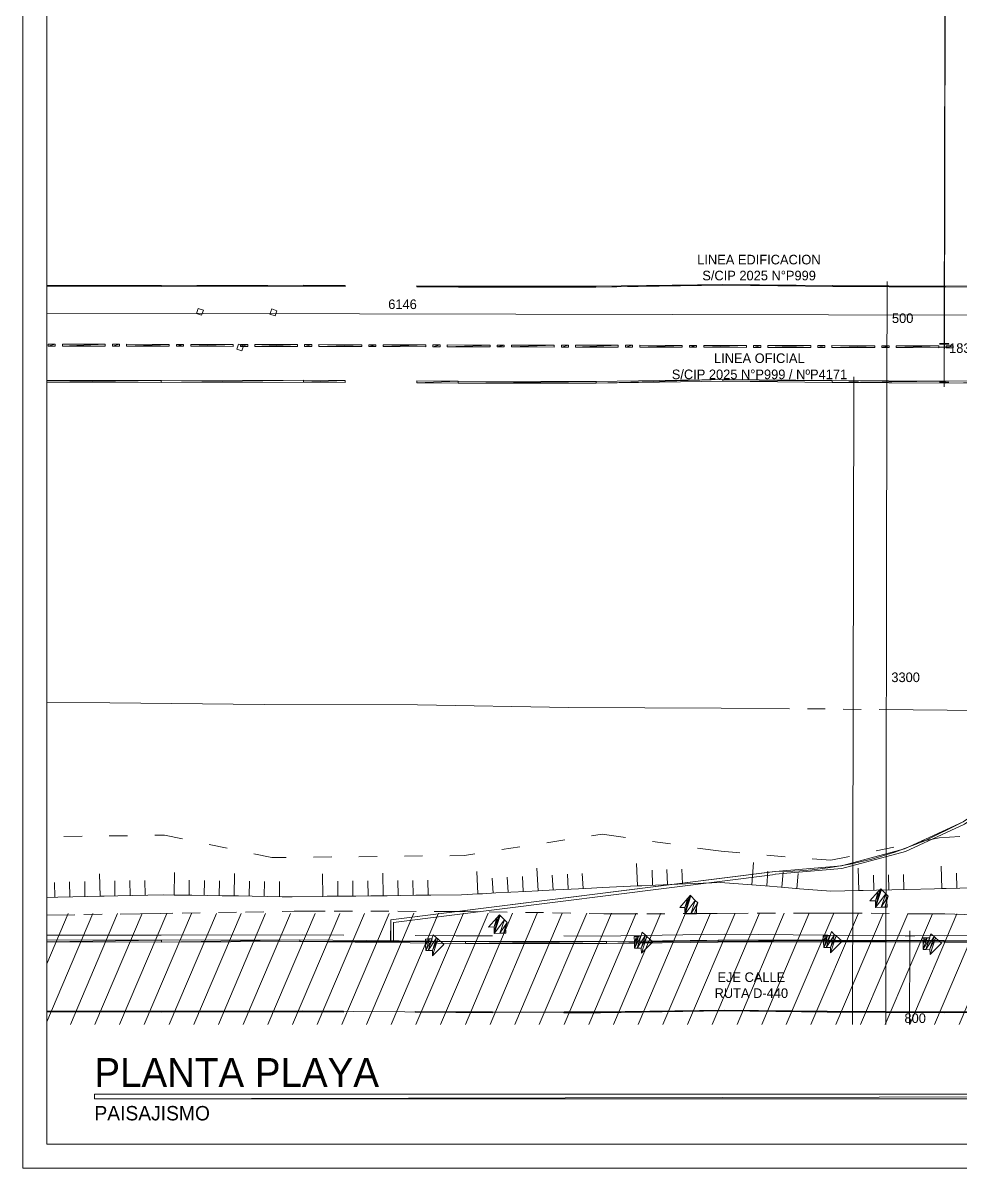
# Model space of a CAD drawing. Header units: metres. Extents: x 1 to 213, y 1 to 147.
# Drawn here: x 1.3 to 50.4, y 1.2 to 61.2 of the extents above; entities that cross this region are included whole.
import ezdxf

# ---------------------------------------------------------------- set-up
doc = ezdxf.new("R2010")
doc.units = ezdxf.units.M
doc.layers.add('00-BASE-ARQUITECTURA', color=8, linetype='Continuous', lineweight=0, plot=False)
doc.layers.add('00-BASE-TEXTO', color=8, linetype='Continuous', lineweight=0, plot=False)

msp = doc.modelspace()

# ---------------------------------------------------------------- linework, layer by layer
at = {"layer": '00-BASE-ARQUITECTURA'}
for points in [[(1.266, 146.833), (1.266, 1.238), (208.615, 1.238), (208.615, 146.833)], [(207.366, 145.584), (2.515, 145.584), (2.515, 2.487), (207.366, 2.487)], [(207.366, 145.584), (207.366, 2.487), (2.515, 2.487), (2.515, 145.584)], [(10.633, 45.91), (10.368, 45.995), (10.453, 46.26), (10.728, 46.175)], [(14.485, 45.879), (14.21, 45.963), (14.305, 46.239), (14.57, 46.143)], [(12.739, 44.037), (12.474, 44.122), (12.559, 44.397), (12.823, 44.302)]]:
    msp.add_lwpolyline(points, close=True, dxfattribs=at)
for points in [[(49.548, 44.672), (49.749, 142.176)], [(49.558, 44.651), (49.759, 142.145)], [(8.505, 47.456), (2.526, 47.424), (2.526, 47.466), (8.505, 47.456)], [(8.505, 47.403), (8.505, 47.456), (2.526, 47.424), (8.505, 47.403)], [(15.977, 47.424), (15.977, 47.477), (8.505, 47.403), (15.977, 47.424)], [(15.977, 47.477), (8.505, 47.403), (8.505, 47.456), (15.977, 47.477)], [(18.157, 47.466), (15.977, 47.424), (15.977, 47.477), (18.157, 47.466)], [(18.157, 47.413), (18.157, 47.466), (15.977, 47.424), (18.157, 47.413)], [(21.915, 47.445), (21.915, 47.392), (24.095, 47.434), (21.915, 47.445)], [(21.915, 47.392), (24.095, 47.434), (24.095, 47.382), (21.915, 47.392)], [(24.095, 47.434), (24.095, 47.382), (31.281, 47.424), (24.095, 47.434)], [(24.095, 47.382), (31.281, 47.424), (31.281, 47.371), (24.095, 47.382)], [(31.281, 47.424), (31.281, 47.371), (37.938, 47.519), (31.281, 47.424)], [(31.281, 47.371), (37.938, 47.519), (37.938, 47.477), (31.281, 47.371)], [(37.938, 47.519), (37.938, 47.477), (43.716, 47.456), (37.938, 47.519)], [(37.938, 47.477), (43.716, 47.456), (43.716, 47.403), (37.938, 47.477)], [(43.716, 47.456), (43.716, 47.403), (49.59, 47.434), (43.716, 47.456)], [(43.716, 47.403), (49.59, 47.434), (49.59, 47.382), (43.716, 47.403)], [(46.807, 47.413), (46.299, 47.413)], [(46.553, 47.17), (46.553, 47.667)], [(49.59, 47.434), (49.59, 47.382), (56.363, 47.445), (49.59, 47.434)], [(49.59, 47.382), (56.363, 47.445), (56.363, 47.392), (49.59, 47.382)], [(46.542, 42.672), (46.553, 47.17)], [(2.526, 46.006), (51.675, 45.9)], [(2.96, 44.386), (2.589, 44.291), (2.589, 44.397), (2.96, 44.386)], [(2.96, 44.291), (2.96, 44.386), (2.589, 44.291), (2.96, 44.291)], [(5.574, 44.291), (5.574, 44.386), (3.341, 44.291), (5.574, 44.291)], [(5.574, 44.386), (3.341, 44.291), (3.341, 44.386), (5.574, 44.386)], [(6.325, 44.281), (6.325, 44.386), (5.955, 44.281), (6.325, 44.281)], [(6.325, 44.386), (5.955, 44.281), (5.955, 44.386), (6.325, 44.386)], [(8.939, 44.376), (6.696, 44.281), (6.696, 44.386), (8.939, 44.376)], [(49.294, 44.418), (49.791, 44.418)], [(49.304, 44.397), (49.812, 44.397)], [(49.537, 43.984), (49.537, 44.492)], [(49.548, 44.672), (49.548, 44.175)], [(49.558, 44.651), (49.558, 44.143)], [(8.939, 44.281), (8.939, 44.376), (6.696, 44.281), (8.939, 44.281)], [(9.68, 44.281), (9.68, 44.376), (9.31, 44.281), (9.68, 44.281)], [(9.68, 44.376), (9.31, 44.281), (9.31, 44.376), (9.68, 44.376)], [(12.294, 44.27), (12.294, 44.376), (10.061, 44.281), (12.294, 44.27)], [(12.294, 44.376), (10.061, 44.281), (10.061, 44.376), (12.294, 44.376)], [(13.046, 44.27), (13.046, 44.376), (12.675, 44.27), (13.046, 44.27)], [(13.046, 44.376), (12.675, 44.27), (12.675, 44.376), (13.046, 44.376)], [(15.66, 44.365), (13.416, 44.27), (13.416, 44.376), (15.66, 44.365)], [(15.66, 44.27), (15.66, 44.365), (13.416, 44.27), (15.66, 44.27)], [(16.411, 44.259), (16.411, 44.365), (16.03, 44.27), (16.411, 44.259)], [(16.411, 44.365), (16.03, 44.27), (16.03, 44.365), (16.411, 44.365)], [(19.025, 44.355), (16.782, 44.259), (16.782, 44.365), (19.025, 44.355)], [(19.025, 44.259), (19.025, 44.355), (16.782, 44.259), (19.025, 44.259)], [(19.766, 44.259), (19.766, 44.355), (19.396, 44.259), (19.766, 44.259)], [(19.766, 44.355), (19.396, 44.259), (19.396, 44.355), (19.766, 44.355)], [(22.38, 44.249), (22.38, 44.355), (20.137, 44.259), (22.38, 44.249)], [(22.38, 44.355), (20.137, 44.259), (20.137, 44.355), (22.38, 44.355)], [(23.132, 44.249), (23.132, 44.355), (22.751, 44.249), (23.132, 44.249)], [(23.132, 44.355), (22.751, 44.249), (22.751, 44.355), (23.132, 44.355)], [(25.746, 44.344), (23.502, 44.249), (23.502, 44.355), (25.746, 44.344)], [(25.746, 44.249), (25.746, 44.344), (23.502, 44.249), (25.746, 44.249)], [(26.487, 44.249), (26.487, 44.344), (26.116, 44.249), (26.487, 44.249)], [(26.487, 44.344), (26.116, 44.249), (26.116, 44.344), (26.487, 44.344)], [(29.101, 44.238), (29.101, 44.344), (26.868, 44.249), (29.101, 44.238)], [(29.101, 44.344), (26.868, 44.249), (26.868, 44.344), (29.101, 44.344)], [(29.852, 44.334), (29.482, 44.238), (29.482, 44.344), (29.852, 44.334)], [(29.852, 44.238), (29.852, 44.334), (29.482, 44.238), (29.852, 44.238)], [(32.466, 44.228), (32.466, 44.334), (30.222, 44.238), (32.466, 44.228)], [(32.466, 44.334), (30.222, 44.238), (30.222, 44.334), (32.466, 44.334)], [(33.207, 44.228), (33.207, 44.334), (32.837, 44.228), (33.207, 44.228)], [(33.207, 44.334), (32.837, 44.228), (32.837, 44.334), (33.207, 44.334)], [(35.821, 44.323), (33.588, 44.228), (33.588, 44.334), (35.821, 44.323)], [(35.821, 44.228), (35.821, 44.323), (33.588, 44.228), (35.821, 44.228)], [(36.572, 44.228), (36.572, 44.323), (36.202, 44.228), (36.572, 44.228)], [(36.572, 44.323), (36.202, 44.228), (36.202, 44.323), (36.572, 44.323)], [(39.187, 44.217), (39.187, 44.323), (36.943, 44.228), (39.187, 44.217)], [(39.187, 44.323), (36.943, 44.228), (36.943, 44.323), (39.187, 44.323)], [(39.938, 44.217), (39.938, 44.323), (39.557, 44.217), (39.938, 44.217)], [(39.938, 44.323), (39.557, 44.217), (39.557, 44.323), (39.938, 44.323)], [(42.552, 44.217), (42.552, 44.312), (40.308, 44.217), (42.552, 44.217)], [(42.552, 44.312), (40.308, 44.217), (40.308, 44.312), (42.552, 44.312)], [(43.293, 44.207), (43.293, 44.312), (42.922, 44.217), (43.293, 44.207)], [(43.293, 44.312), (42.922, 44.217), (42.922, 44.312), (43.293, 44.312)], [(45.907, 44.302), (43.663, 44.207), (43.663, 44.312), (45.907, 44.302)], [(45.907, 44.207), (45.907, 44.302), (43.663, 44.207), (45.907, 44.207)], [(46.658, 44.207), (46.658, 44.302), (46.277, 44.207), (46.658, 44.207)], [(46.658, 44.302), (46.277, 44.207), (46.277, 44.302), (46.658, 44.302)], [(49.272, 44.196), (49.272, 44.302), (47.029, 44.207), (49.272, 44.196)], [(49.272, 44.302), (47.029, 44.207), (47.029, 44.302), (49.272, 44.302)], [(49.791, 44.238), (49.294, 44.238)], [(49.537, 43.984), (49.537, 42.651)], [(50.013, 44.196), (50.013, 44.302), (49.643, 44.196), (50.013, 44.196)], [(50.013, 44.302), (49.643, 44.196), (49.643, 44.302), (50.013, 44.302)], [(44.806, 42.175), (44.806, 42.672)], [(46.542, 42.164), (46.542, 42.672)], [(46.542, 42.672), (46.542, 42.164)], [(49.537, 42.651), (49.548, 42.153)], [(8.505, 42.481), (2.526, 42.397), (2.526, 42.492), (8.505, 42.481)], [(8.505, 42.376), (8.505, 42.481), (2.526, 42.397), (8.505, 42.376)], [(15.967, 42.397), (15.967, 42.503), (8.505, 42.376), (15.967, 42.397)], [(15.967, 42.503), (8.505, 42.376), (8.505, 42.481), (15.967, 42.503)], [(18.147, 42.492), (15.967, 42.397), (15.967, 42.503), (18.147, 42.492)], [(18.147, 42.386), (18.147, 42.492), (15.967, 42.397), (18.147, 42.386)], [(21.904, 42.471), (21.904, 42.365), (24.074, 42.46), (21.904, 42.471)], [(21.904, 42.365), (24.074, 42.46), (24.074, 42.354), (21.904, 42.365)], [(24.074, 42.46), (24.074, 42.354), (31.313, 42.439), (24.074, 42.46)], [(24.074, 42.354), (31.313, 42.439), (31.313, 42.344), (24.074, 42.354)], [(31.313, 42.439), (31.313, 42.344), (37.948, 42.545), (31.313, 42.439)], [(31.313, 42.344), (37.948, 42.545), (37.948, 42.45), (31.313, 42.344)], [(37.948, 42.545), (37.948, 42.45), (43.674, 42.481), (37.948, 42.545)], [(37.948, 42.45), (43.674, 42.481), (43.674, 42.386), (37.948, 42.45)], [(43.674, 42.481), (43.674, 42.386), (49.59, 42.46), (43.674, 42.481)], [(43.674, 42.386), (49.59, 42.46), (49.59, 42.354), (43.674, 42.386)], [(45.06, 42.418), (44.552, 42.418)], [(44.806, 42.175), (44.743, 8.752)], [(46.796, 42.418), (46.288, 42.418)], [(46.288, 42.418), (46.796, 42.418)], [(46.542, 42.164), (46.478, 9.663)], [(49.294, 42.407), (49.791, 42.407)], [(49.59, 42.46), (49.59, 42.354), (56.363, 42.471), (49.59, 42.46)], [(49.59, 42.354), (56.363, 42.471), (56.363, 42.365), (49.59, 42.354)], [(40.69, 16.775), (44.161, 17.077), (47.465, 17.96), (50.537, 19.381), (53.316, 21.295), (55.738, 23.661), (57.74, 26.433), (59.258, 29.569)], [(40.69, 16.626), (44.187, 16.931), (47.515, 17.821), (50.611, 19.252), (53.41, 21.181), (55.85, 23.564), (57.867, 26.357), (59.397, 29.516)], [(46.129, 25.252), (49.706, 25.22), (57.654, 25.178), (65.73, 25.114), (73.646, 24.966), (81.086, 24.934), (87.806, 24.797), (95.723, 24.659), (103.47, 24.553), (111.598, 24.553), (119.324, 24.384), (125.568, 24.363), (133.452, 24.289), (136.447, 24.109), (135.601, 25.982), (134.299, 28.787)], [(2.526, 25.643), (5.828, 25.612), (13.903, 25.516), (21.936, 25.495), (29.863, 25.358), (37.864, 25.326), (41.441, 25.294)], [(42.383, 25.284), (43.314, 25.284)], [(44.256, 25.273), (45.198, 25.262)], [(50.426, 19.315), (48.532, 18.383), (46.955, 17.78), (45.748, 17.42), (44.616, 17.156), (43.579, 16.976), (42.626, 16.859), (41.981, 16.806), (41.621, 16.785), (40.689, 16.764), (20.539, 14.235), (20.528, 13.102), (39.811, 13.123), (74.789, 13.134)], [(3.415, 18.605), (4.367, 18.627)], [(5.796, 18.637), (6.749, 18.648)], [(8.177, 18.669), (8.685, 18.68), (9.627, 18.478)], [(31.069, 18.648), (31.619, 18.732), (32.847, 18.553)], [(48.309, 18.341), (49.283, 18.542), (50.363, 18.605)], [(11.035, 18.182), (11.966, 17.992)], [(26.36, 17.918), (27.301, 18.066)], [(28.72, 18.277), (29.662, 18.426)], [(34.265, 18.351), (35.207, 18.214)], [(36.625, 18.002), (37.853, 17.833), (38.837, 17.748)], [(45.981, 17.854), (46.912, 18.045)], [(13.363, 17.695), (14.305, 17.505), (15.067, 17.505)], [(16.496, 17.526), (17.448, 17.537)], [(18.877, 17.547), (19.83, 17.558)], [(21.258, 17.579), (22.211, 17.589)], [(23.64, 17.6), (24.412, 17.611), (24.952, 17.695)], [(40.255, 17.632), (41.208, 17.547)], [(42.626, 17.431), (43.61, 17.357), (44.584, 17.558)], [(28.201, 16.944), (28.265, 15.759), (28.487, 15.769)], [(33.419, 17.198), (33.472, 16.013), (33.704, 16.023)], [(34.265, 16.055), (34.234, 16.838)], [(35.048, 16.087), (35.017, 16.87)], [(35.832, 16.118), (35.8, 16.902)], [(39.557, 17.251), (39.462, 16.076), (39.684, 16.055)], [(40.245, 16.013), (40.308, 16.796)], [(45.039, 16.954), (45.071, 15.769), (45.293, 15.78)], [(49.389, 17.05), (49.421, 15.875), (49.643, 15.875)], [(2.949, 15.42), (2.928, 16.203)], [(3.732, 15.441), (3.711, 16.224)], [(4.516, 15.452), (4.505, 16.245)], [(5.278, 16.648), (5.309, 15.473), (5.532, 15.473)], [(6.092, 15.494), (6.082, 16.277)], [(6.886, 15.505), (6.865, 16.298)], [(7.669, 15.526), (7.648, 16.309)], [(9.204, 16.722), (9.193, 15.536), (9.416, 15.536)], [(9.977, 15.526), (9.987, 16.319)], [(10.77, 15.515), (10.781, 16.298)], [(11.553, 15.505), (11.564, 16.288)], [(12.358, 16.669), (12.337, 15.494), (12.569, 15.494)], [(13.13, 15.483), (13.141, 16.267)], [(13.914, 15.473), (13.924, 16.256)], [(14.707, 15.462), (14.718, 16.245)], [(16.972, 16.648), (16.983, 15.462), (17.216, 15.473)], [(17.776, 15.473), (17.766, 16.267)], [(18.56, 15.483), (18.549, 16.277)], [(19.353, 15.494), (19.343, 16.288)], [(20.126, 16.69), (20.137, 15.505), (20.359, 15.505)], [(40.668, 16.764), (20.539, 14.235), (20.539, 13.102)], [(40.689, 16.616), (20.687, 14.097), (20.687, 13.102)], [(20.93, 15.515), (20.92, 16.298)], [(21.713, 15.526), (21.703, 16.309)], [(22.497, 15.536), (22.486, 16.319)], [(25.111, 15.6), (25.058, 16.775)], [(25.904, 15.642), (25.862, 16.425)], [(26.688, 15.684), (26.645, 16.468)], [(27.481, 15.716), (27.439, 16.51)], [(29.048, 15.801), (29.005, 16.584)], [(29.841, 15.843), (29.799, 16.626)], [(30.625, 15.886), (30.582, 16.669)], [(39.462, 16.076), (37.821, 16.203), (35.99, 16.129)], [(41.039, 15.949), (41.102, 16.732)], [(41.822, 15.886), (41.885, 16.669)], [(45.854, 15.79), (45.833, 16.573)], [(46.637, 15.811), (46.627, 16.595)], [(47.431, 15.822), (47.41, 16.616)], [(50.204, 15.896), (50.193, 16.679)], [(25.344, 15.61), (25.121, 15.6), (24.253, 15.557), (22.645, 15.536)], [(26.053, 15.653), (25.344, 15.61)], [(26.836, 15.684), (26.053, 15.653)], [(27.63, 15.727), (26.836, 15.684)], [(28.265, 15.759), (27.63, 15.727)], [(29.196, 15.811), (28.487, 15.769)], [(29.99, 15.854), (29.196, 15.811)], [(30.773, 15.886), (29.99, 15.854)], [(33.472, 16.013), (31.641, 15.938), (30.773, 15.886)], [(34.413, 16.055), (33.704, 16.023)], [(35.197, 16.087), (34.413, 16.055)], [(35.99, 16.129), (35.197, 16.087)], [(40.393, 16.002), (39.684, 16.055)], [(41.187, 15.928), (40.393, 16.002)], [(41.97, 15.864), (41.187, 15.928)], [(45.071, 15.769), (43.61, 15.737), (41.97, 15.864)], [(46.002, 15.79), (45.293, 15.78)], [(46.087, 15.716), (45.939, 15.24), (45.653, 15.229), (46.087, 15.716)], [(46.256, 15.833), (45.939, 15.007), (46.224, 15.864), (46.256, 15.833)], [(46.224, 15.864), (46.087, 15.716), (45.939, 15.24), (46.224, 15.864)], [(46.224, 15.864), (45.939, 15.007), (45.939, 15.24), (46.224, 15.864)], [(45.949, 14.891), (46.256, 15.833), (45.939, 15.007), (45.949, 14.891)], [(46.478, 15.61), (45.949, 14.891), (46.256, 15.833), (46.478, 15.61)], [(46.246, 14.901), (46.478, 15.61), (45.949, 14.891), (46.246, 14.901)], [(46.796, 15.811), (46.002, 15.79)], [(46.616, 15.473), (46.246, 14.901), (46.478, 15.61), (46.616, 15.473)], [(47.579, 15.833), (46.796, 15.811)], [(49.421, 15.875), (49.04, 15.864), (47.579, 15.833)], [(50.363, 15.896), (49.643, 15.875)], [(51.146, 15.917), (50.363, 15.896)], [(3.097, 15.42), (2.526, 15.409)], [(3.881, 15.441), (3.097, 15.42)], [(4.674, 15.462), (3.881, 15.441)], [(5.309, 15.473), (4.674, 15.462)], [(6.241, 15.494), (5.532, 15.473)], [(7.034, 15.515), (6.241, 15.494)], [(7.818, 15.526), (7.034, 15.515)], [(9.193, 15.536), (8.654, 15.547), (7.818, 15.526)], [(10.125, 15.526), (9.416, 15.536)], [(10.918, 15.515), (10.125, 15.526)], [(11.702, 15.505), (10.918, 15.515)], [(12.337, 15.494), (11.702, 15.505)], [(13.279, 15.483), (12.569, 15.494)], [(14.062, 15.462), (13.279, 15.483)], [(14.855, 15.452), (14.062, 15.462)], [(16.983, 15.462), (15.385, 15.452), (14.855, 15.452)], [(17.925, 15.483), (17.216, 15.473)], [(18.708, 15.483), (17.925, 15.483)], [(19.502, 15.494), (18.708, 15.483)], [(20.137, 15.505), (19.502, 15.494)], [(21.078, 15.515), (20.359, 15.505)], [(21.862, 15.526), (21.078, 15.515)], [(22.645, 15.536), (21.862, 15.526)], [(36.117, 15.378), (35.959, 14.891), (35.683, 14.891), (36.117, 15.378)], [(36.276, 15.494), (35.959, 14.658), (36.244, 15.526), (36.276, 15.494)], [(36.244, 15.526), (36.117, 15.378), (35.959, 14.891), (36.244, 15.526)], [(36.244, 15.526), (35.959, 14.658), (35.959, 14.891), (36.244, 15.526)], [(35.969, 14.552), (36.276, 15.494), (35.959, 14.658), (35.969, 14.552)], [(36.498, 15.261), (35.969, 14.552), (36.276, 15.494), (36.498, 15.261)], [(36.276, 14.552), (36.498, 15.261), (35.969, 14.552), (36.276, 14.552)], [(36.636, 15.124), (36.276, 14.552), (36.498, 15.261), (36.636, 15.124)], [(36.456, 14.563), (36.636, 15.124), (36.276, 14.552), (36.456, 14.563)], [(46.436, 14.901), (46.616, 15.473), (46.246, 14.901), (46.436, 14.901)], [(46.553, 14.912), (46.436, 14.901), (46.542, 15.261), (46.553, 14.912)], [(4.928, 14.573), (2.526, 8.901)], [(3.637, 14.573), (2.526, 11.938)], [(2.526, 14.489), (3.986, 14.51)], [(6.23, 14.573), (3.754, 8.752)], [(4.463, 14.52), (5.415, 14.531)], [(7.521, 14.573), (5.045, 8.752)], [(8.812, 14.573), (6.336, 8.752)], [(6.368, 14.541), (8.484, 14.573), (9.13, 14.584)], [(10.104, 14.573), (7.627, 8.752)], [(11.405, 14.573), (8.929, 8.752)], [(9.606, 14.584), (10.559, 14.605)], [(12.696, 14.573), (10.22, 8.752)], [(11.511, 14.626), (12.464, 14.637)], [(13.988, 14.573), (11.511, 8.752)], [(15.289, 14.573), (12.802, 8.752)], [(12.94, 14.647), (13.892, 14.668)], [(16.581, 14.573), (14.104, 8.752)], [(14.845, 14.679), (15.49, 14.69), (17.11, 14.69)], [(17.872, 14.573), (15.395, 8.752)], [(19.163, 14.573), (16.686, 8.752)], [(17.586, 14.69), (18.538, 14.69)], [(20.465, 14.573), (17.978, 8.752)], [(21.756, 14.584), (19.279, 8.752)], [(19.491, 14.69), (20.443, 14.69)], [(23.047, 14.584), (20.57, 8.752)], [(20.92, 14.69), (21.872, 14.679)], [(24.349, 14.584), (21.862, 8.752)], [(22.825, 14.679), (24.444, 14.679), (25.217, 14.668)], [(25.64, 14.584), (23.153, 8.752)], [(26.931, 14.584), (24.455, 8.752)], [(25.693, 14.658), (26.645, 14.647)], [(28.222, 14.584), (25.746, 8.752)], [(26.275, 14.467), (25.957, 13.642), (26.243, 14.499), (26.275, 14.467)], [(26.243, 14.499), (26.106, 14.351), (25.957, 13.875), (26.243, 14.499)], [(26.243, 14.499), (25.957, 13.642), (25.957, 13.875), (26.243, 14.499)], [(26.497, 14.245), (25.957, 13.525), (26.275, 14.467), (26.497, 14.245)], [(25.957, 13.525), (26.275, 14.467), (25.957, 13.642), (25.957, 13.525)], [(29.524, 14.584), (27.037, 8.752)], [(27.598, 14.626), (28.55, 14.616)], [(30.815, 14.584), (28.328, 8.752)], [(29.027, 14.605), (29.979, 14.594)], [(32.106, 14.584), (29.63, 8.752)], [(33.408, 14.584), (30.921, 8.752)], [(30.932, 14.573), (31.715, 14.563), (33.482, 14.563)], [(34.699, 14.584), (32.212, 8.752)], [(35.99, 14.594), (33.514, 8.752)], [(33.958, 14.563), (34.911, 14.563)], [(37.292, 14.594), (34.805, 8.752)], [(35.863, 14.573), (37.641, 14.573), (39.271, 14.584)], [(38.583, 14.594), (36.096, 8.752)], [(36.572, 14.563), (36.456, 14.563), (36.572, 14.912), (36.572, 14.563)], [(39.874, 14.594), (37.387, 8.752)], [(41.166, 14.594), (38.689, 8.752)], [(39.747, 14.584), (40.7, 14.584)], [(42.467, 14.594), (39.98, 8.752)], [(43.759, 14.594), (41.271, 8.752)], [(41.652, 14.584), (43.282, 14.594), (45.24, 14.584)], [(45.05, 14.584), (42.563, 8.752)], [(46.341, 14.573), (43.864, 8.752)], [(47.632, 14.563), (45.156, 8.752)], [(45.716, 14.584), (46.669, 14.573)], [(48.923, 14.563), (46.447, 8.752)], [(47.621, 14.563), (49.579, 14.552), (51.675, 14.489)], [(50.204, 14.552), (47.738, 8.752)], [(51.495, 14.541), (49.04, 8.752)], [(52.786, 14.531), (50.331, 8.752)], [(26.106, 14.351), (25.957, 13.875), (25.672, 13.864), (26.106, 14.351)], [(26.264, 13.536), (26.497, 14.245), (25.957, 13.525), (26.264, 13.536)], [(26.635, 14.108), (26.264, 13.536), (26.497, 14.245), (26.635, 14.108)], [(26.444, 13.536), (26.635, 14.108), (26.264, 13.536), (26.444, 13.536)], [(26.571, 13.547), (26.444, 13.536), (26.561, 13.896), (26.571, 13.547)], [(2.526, 13.441), (8.505, 13.43), (15.935, 13.451), (18.083, 13.441)], [(8.537, 13.176), (2.526, 13.092), (2.526, 13.197), (8.537, 13.176)], [(8.527, 13.176), (8.537, 13.07), (15.776, 13.197), (8.527, 13.176)], [(8.537, 13.07), (15.776, 13.197), (15.776, 13.102), (8.537, 13.07)], [(15.776, 13.197), (15.776, 13.102), (24.465, 13.113), (15.776, 13.197)], [(21.83, 13.42), (23.978, 13.409), (25.873, 13.409)], [(22.465, 13.24), (22.37, 12.933), (22.359, 13.229), (22.465, 13.24)], [(22.581, 13.24), (22.465, 13.24), (22.37, 12.933), (22.581, 13.24)], [(22.581, 13.24), (22.38, 12.626), (22.37, 12.933), (22.581, 13.24)], [(22.507, 12.626), (22.708, 13.24), (22.38, 12.626), (22.507, 12.626)], [(22.708, 13.24), (22.38, 12.626), (22.581, 13.24), (22.708, 13.24)], [(22.941, 13.303), (22.507, 12.626), (22.772, 13.451), (22.941, 13.303)], [(22.729, 12.636), (22.941, 13.303), (22.507, 12.626), (22.729, 12.636)], [(23.015, 13.24), (22.729, 12.636), (22.941, 13.303), (23.015, 13.24)], [(23.333, 12.954), (22.729, 12.361), (23.015, 13.24), (23.333, 12.954)], [(22.729, 12.361), (23.015, 13.24), (22.729, 12.636), (22.729, 12.361)], [(29.619, 13.398), (31.514, 13.388), (38.012, 13.494), (43.441, 13.43), (49.548, 13.409), (56.384, 13.42), (63.486, 13.409), (70.661, 13.398), (76.694, 13.388), (83.827, 13.409), (85.87, 13.43)], [(33.419, 13.367), (33.313, 13.06), (33.302, 13.367), (33.419, 13.367)], [(33.524, 13.367), (33.419, 13.367), (33.313, 13.06), (33.524, 13.367)], [(33.524, 13.367), (33.323, 12.753), (33.313, 13.06), (33.524, 13.367)], [(33.45, 12.763), (33.651, 13.377), (33.323, 12.753), (33.45, 12.763)], [(33.651, 13.377), (33.323, 12.753), (33.524, 13.367), (33.651, 13.377)], [(33.884, 13.441), (33.45, 12.763), (33.726, 13.589), (33.884, 13.441)], [(33.673, 12.763), (33.884, 13.441), (33.45, 12.763), (33.673, 12.763)], [(33.969, 13.367), (33.673, 12.763), (33.884, 13.441), (33.969, 13.367)], [(33.683, 12.488), (33.969, 13.367), (33.673, 12.763), (33.683, 12.488)], [(34.276, 13.092), (33.683, 12.488), (33.969, 13.367), (34.276, 13.092)], [(43.325, 13.398), (43.219, 13.092), (43.208, 13.398), (43.325, 13.398)], [(43.43, 13.398), (43.325, 13.398), (43.219, 13.092), (43.43, 13.398)], [(43.43, 13.398), (43.229, 12.785), (43.219, 13.092), (43.43, 13.398)], [(43.356, 12.785), (43.557, 13.409), (43.229, 12.785), (43.356, 12.785)], [(43.557, 13.409), (43.229, 12.785), (43.43, 13.398), (43.557, 13.409)], [(43.801, 13.462), (43.356, 12.785), (43.632, 13.621), (43.801, 13.462)], [(43.579, 12.795), (43.801, 13.462), (43.356, 12.785), (43.579, 12.795)], [(43.875, 13.398), (43.579, 12.795), (43.801, 13.462), (43.875, 13.398)], [(43.589, 12.52), (43.875, 13.398), (43.579, 12.795), (43.589, 12.52)], [(44.192, 13.123), (43.589, 12.52), (43.875, 13.398), (44.192, 13.123)], [(48.002, 13.409), (47.494, 13.409)], [(47.748, 13.166), (47.748, 13.663)], [(48.542, 13.303), (48.447, 12.996), (48.436, 13.293), (48.542, 13.303)], [(48.585, 12.689), (48.786, 13.303), (48.447, 12.689), (48.585, 12.689)], [(48.786, 13.303), (48.447, 12.689), (48.648, 13.303), (48.786, 13.303)], [(48.648, 13.303), (48.542, 13.303), (48.447, 12.996), (48.648, 13.303)], [(48.648, 13.303), (48.447, 12.689), (48.447, 12.996), (48.648, 13.303)], [(49.018, 13.367), (48.585, 12.689), (48.849, 13.515), (49.018, 13.367)], [(48.796, 12.7), (49.018, 13.367), (48.585, 12.689), (48.796, 12.7)], [(49.093, 13.303), (48.796, 12.7), (49.018, 13.367), (49.093, 13.303)], [(48.807, 12.425), (49.093, 13.303), (48.796, 12.7), (48.807, 12.425)], [(49.41, 13.017), (48.807, 12.425), (49.093, 13.303), (49.41, 13.017)], [(8.527, 13.07), (8.537, 13.176), (2.526, 13.092), (8.527, 13.07)], [(15.776, 13.102), (24.465, 13.113), (24.455, 13.007), (15.776, 13.102)], [(24.465, 13.113), (24.455, 13.007), (31.852, 13.102), (24.465, 13.113)], [(24.455, 13.007), (31.852, 13.102), (31.852, 12.996), (24.455, 13.007)], [(31.852, 13.102), (31.852, 12.996), (37.694, 13.176), (31.852, 13.102)], [(31.852, 12.996), (37.694, 13.176), (37.694, 13.07), (31.852, 12.996)], [(37.694, 13.176), (37.694, 13.07), (43.494, 13.176), (37.694, 13.176)], [(37.694, 13.07), (43.494, 13.176), (43.494, 13.081), (37.694, 13.07)], [(43.494, 13.176), (43.494, 13.081), (49.537, 13.166), (43.494, 13.176)], [(43.494, 13.081), (49.537, 13.166), (49.537, 13.07), (43.494, 13.081)], [(47.727, 8.752), (47.748, 13.166)], [(49.537, 13.166), (49.537, 13.07), (56.3, 13.144), (49.537, 13.166)], [(49.537, 13.07), (56.3, 13.144), (56.3, 13.049), (49.537, 13.07)], [(46.478, 9.663), (46.478, 9.165)], [(46.489, 9.165), (46.489, 9.663)], [(2.526, 9.44), (8.516, 9.43), (15.935, 9.451), (23.957, 9.409), (31.535, 9.398), (38.012, 9.493), (43.409, 9.43), (49.537, 9.409), (56.384, 9.419), (63.475, 9.409), (70.651, 9.398), (76.694, 9.387), (83.859, 9.409), (91.659, 9.493), (96.516, 9.43), (107.798, 9.377), (115.979, 9.419), (126.203, 9.409), (133.632, 9.387), (140.543, 9.387)], [(8.516, 9.451), (2.526, 9.419), (2.526, 9.472), (8.516, 9.451)], [(8.516, 9.409), (8.516, 9.451), (2.526, 9.419), (8.516, 9.409)], [(15.935, 9.43), (15.935, 9.472), (8.516, 9.409), (15.935, 9.43)], [(15.935, 9.472), (8.516, 9.409), (8.516, 9.451), (15.935, 9.472)], [(18.073, 9.461), (15.935, 9.43), (15.935, 9.472), (18.073, 9.461)], [(18.073, 9.409), (18.073, 9.461), (15.935, 9.43), (18.073, 9.409)], [(21.819, 9.44), (21.819, 9.398), (23.957, 9.43), (21.819, 9.44)], [(21.819, 9.398), (23.957, 9.43), (23.957, 9.387), (21.819, 9.398)], [(23.957, 9.43), (23.957, 9.387), (25.873, 9.43), (23.957, 9.43)], [(23.957, 9.387), (25.873, 9.43), (25.873, 9.377), (23.957, 9.387)], [(29.63, 9.419), (29.619, 9.377), (31.535, 9.419), (29.63, 9.419)], [(29.619, 9.377), (31.535, 9.419), (31.535, 9.366), (29.619, 9.377)], [(31.535, 9.419), (31.535, 9.366), (38.012, 9.514), (31.535, 9.419)], [(31.535, 9.366), (38.012, 9.514), (38.012, 9.472), (31.535, 9.366)], [(38.012, 9.514), (38.012, 9.472), (43.42, 9.461), (38.012, 9.514)], [(38.012, 9.472), (43.42, 9.461), (43.409, 9.409), (38.012, 9.472)], [(43.409, 9.461), (43.409, 9.409), (49.537, 9.43), (43.409, 9.461)], [(43.409, 9.409), (49.537, 9.43), (49.537, 9.377), (43.409, 9.409)], [(46.224, 9.419), (46.722, 9.419)], [(46.743, 9.419), (46.246, 9.419)], [(46.489, 9.165), (46.489, 8.752)], [(49.537, 9.43), (49.537, 9.377), (56.384, 9.44), (49.537, 9.43)], [(49.537, 9.377), (56.384, 9.44), (56.384, 9.387), (49.537, 9.377)], [(5.013, 5.112), (5.013, 4.868), (120.138, 5.112), (5.013, 5.112)], [(5.013, 4.868), (120.138, 5.112), (120.138, 4.868), (5.013, 4.868)]]:
    msp.add_lwpolyline(points, dxfattribs=at)

# ---------------------------------------------------------------- texts
at = {"layer": '00-BASE-TEXTO'}
for s, height, p in [('LINEA EDIFICACION', 0.50296, (36.604, 48.567)), ('S/CIP 2025 N°P999', 0.50296, (36.869, 47.731)), ('6146', 0.503, (20.412, 46.228)), ('500', 0.503, (46.807, 45.498)), ('183', 0.503, (49.802, 43.931)), ('LINEA OFICIAL', 0.50296, (37.483, 43.402)), ('S/CIP 2025 N°P999 / NºP4171', 0.50296, (35.271, 42.556)), ('3300', 0.503, (46.775, 26.691)), ('EJE CALLE', 0.503, (37.663, 10.985)), ('RUTA D-440', 0.503, (37.514, 10.149)), ('800', 0.503, (47.463, 8.837)), ('PLANTA PLAYA', 1.50874, (5.013, 5.493)), ('PAISAJISMO', 0.7544, (5.013, 3.736))]:
    msp.add_text(s, height=height, dxfattribs=at).set_placement(p)

doc.saveas('drawing.dxf')
